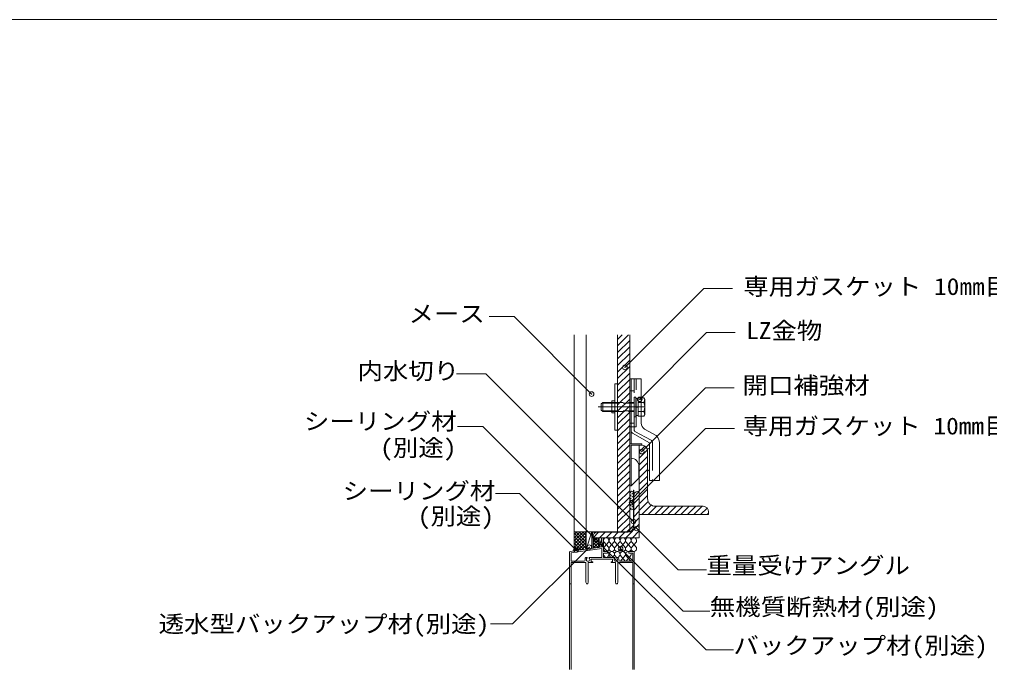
# Model space of a CAD drawing. Units: millimetres, scale not verified. Extents: x -1966 to 1994, y -1415 to 1393.
# Drawn here: x 76 to 1125, y 689 to 1393 of the extents above; entities that cross this region are included whole.
import ezdxf
from ezdxf.enums import TextEntityAlignment as Align

# ---------------------------------------------------------------- set-up
doc = ezdxf.new("R2010")
doc.units = ezdxf.units.MM
doc.header["$LTSCALE"] = 10
doc.header["$PDMODE"] = 32
doc.header["$PDSIZE"] = 5
for name, pattern in [('CHAIN1', [8, 5, -1, 1, -1]), ('DASHED1', [1.8, 1.2, -0.6]), ('DASHED3', [4, 3, -1])]:
    doc.linetypes.add(name, pattern=pattern)
for name, color, linetype, lineweight in [('0-0_メ__ス', 2, 'Continuous', 18), ('0-2_金物', 2, 'Continuous', 18), ('0-3_鋼材', 7, 'Continuous', 18), ('0-4_その他部材', 4, 'Continuous', 9), ('0-5', 7, 'Continuous', 9), ('0-9_部材名__寸法', 7, 'Continuous', 9), ('A-0', 6, 'Continuous', 18)]:
    doc.layers.add(name, color=color, linetype=linetype, lineweight=lineweight)
doc.styles.add('ＭＳ ゴシック', font='')
doc.styles.get('ＭＳ ゴシック').set_extended_font_data('MS Gothic')

msp = doc.modelspace()

# ---------------------------------------------------------------- linework, layer by layer
at = {"layer": '0-0_メ__ス'}
for p, q in [((675.46, 1051.03), (675.46, 837.94)), ((688.46, 1051.03), (688.46, 837.94)), ((722.46, 1051.03), (722.46, 837.94)), ((735.46, 1051.03), (735.46, 837.94)), ((675.46, 837.94), (735.46, 837.94))]:
    msp.add_line(p, q, dxfattribs=at)
at = {"layer": '0-2_金物'}
for p, q in [((722.46, 998.04), (719.27, 998.04)), ((719.27, 948.04), (719.27, 998.04)), ((722.46, 948.04), (722.46, 998.04)), ((742.46, 1003.54), (735.46, 1003.54)), ((735.46, 887.54), (735.46, 1003.54)), ((748.07, 1003.54), (737.06, 1003.54)), ((737.06, 947.15), (737.06, 1003.54)), ((748.07, 955.71), (748.07, 1003.54)), ((704.77, 976.54), (706.27, 978.04)), ((716.26, 977.34), (705.57, 977.34)), ((706.27, 978.04), (716.26, 978.04)), ((706.27, 978.04), (706.27, 968.05)), ((719.27, 979.54), (716.26, 979.54)), ((750.86, 982.86), (748.07, 982.86)), ((750.94, 977.95), (748.07, 977.95)), ((751.77, 981.29), (750.86, 982.86)), ((750.94, 977.95), (751.77, 981.29)), ((751.77, 981.29), (751.77, 964.8)), ((716.26, 968.75), (705.57, 968.75)), ((706.27, 968.05), (716.26, 968.05)), ((750.94, 968.14), (748.07, 968.14)), ((750.86, 963.23), (748.07, 963.23)), ((722.46, 948.04), (719.27, 948.04)), ((737.06, 933.14), (737.06, 951.54)), ((738.4, 944.65), (756.87, 934.34)), ((751.63, 949.06), (764.19, 942.04)), ((756.87, 893.54), (756.87, 934.34)), ((748.46, 933.14), (735.46, 933.14)), ((748.46, 931.54), (737.06, 931.54)), ((737.06, 887.54), (737.06, 931.54)), ((748.46, 931.54), (748.46, 933.14)), ((754.87, 926.54), (754.87, 905.54)), ((767.87, 932.2), (767.87, 893.54)), ((745.46, 909.14), (745.46, 895.94)), ((737.06, 887.54), (745.46, 895.94)), ((767.87, 893.54), (756.87, 893.54)), ((737.06, 887.54), (735.46, 887.54))]:
    msp.add_line(p, q, dxfattribs=at)
at = {"layer": '0-2_金物', "linetype": 'DASHED3'}
for p, q in [((740.26, 948.33), (740.26, 1003.54)), ((742.46, 951.54), (742.46, 1003.54)), ((737.06, 990.54), (735.46, 990.54)), ((740.26, 990.54), (737.06, 990.54)), ((740.26, 983.54), (740.26, 962.55)), ((742.27, 983.54), (740.26, 983.54)), ((742.27, 983.54), (742.27, 962.55)), ((744.76, 982.24), (742.27, 982.24)), ((748.07, 982.86), (744.76, 982.86)), ((744.76, 982.86), (744.76, 963.23)), ((744.76, 982.24), (744.76, 963.85)), ((748.07, 977.95), (744.76, 977.95)), ((744.76, 973.24), (742.27, 973.24)), ((744.76, 972.84), (742.27, 972.84)), ((748.07, 968.14), (744.76, 968.14)), ((737.06, 955.54), (735.46, 955.54)), ((740.26, 955.54), (737.06, 955.54)), ((742.27, 962.55), (740.26, 962.55)), ((744.76, 963.85), (742.27, 963.85)), ((748.07, 963.23), (744.76, 963.23)), ((742.46, 951.54), (735.46, 951.54)), ((758.73, 936.95), (741.16, 946.66)), ((760.07, 934.45), (760.07, 893.54))]:
    msp.add_line(p, q, dxfattribs=at)
at = {"layer": '0-2_金物', "linetype": 'DASHED1'}
for p, q in [((716.26, 978.04), (740.26, 978.04)), ((740.26, 977.34), (716.26, 977.34)), ((740.26, 968.75), (716.26, 968.75)), ((716.26, 968.05), (740.26, 968.05))]:
    msp.add_line(p, q, dxfattribs=at)
at = {"layer": '0-2_金物', "linetype": 'CHAIN1'}
msp.add_line((701.27, 973.04), (756.52, 973.04), dxfattribs=at)
at = {"layer": '0-2_金物', "linetype": 'DASHED3'}
msp.add_lwpolyline([(737.06, 951.54), (737.06, 955.54), (737.06, 1003.54)], dxfattribs=at)
at = {"layer": '0-2_金物'}
for points in [[(704.77, 976.54), (704.77, 969.55), (706.27, 968.05)], [(719.27, 966.54), (716.26, 966.54), (716.26, 979.54)], [(750.94, 968.14), (751.77, 964.8), (750.86, 963.23)]]:
    msp.add_lwpolyline(points, dxfattribs=at)
for centre, radius, start, end in [((736.77, 973.04), 15, 340.90288, 19.09647), ((756.06, 955.71), 8, 180, 236.30992), ((740.06, 947.15), 3, 180, 236.30992), ((752.87, 932.2), 15, 0, 41.00077), ((756.87, 926.54), 2, 90, 180), ((737.06, 909.14), 8.4, 0, 90), ((756.87, 905.54), 2, 180, 270)]:
    msp.add_arc(centre, radius, start, end, dxfattribs=at)
at = {"layer": '0-2_金物', "linetype": 'DASHED3'}
for centre, radius, start, end in [((742.27, 948.33), 2, 180, 236.30992), ((757.06, 934.45), 3, 0, 56.31058), ((757.07, 934.72), 3, 0, 2.08841)]:
    msp.add_arc(centre, radius, start, end, dxfattribs=at)
at = {"layer": '0-3_鋼材', "color": 3}
for p, q in [((745.87, 856.54), (745.87, 931.54)), ((748.87, 931.54), (745.87, 931.54)), ((754.87, 874.04), (754.87, 925.54)), ((744.37, 881.54), (745.87, 881.54)), ((745.87, 881.54), (745.87, 831.54)), ((739.87, 877.04), (739.87, 844.04)), ((763.37, 865.54), (814.87, 865.54)), ((745.87, 856.54), (820.87, 856.54)), ((820.87, 859.54), (820.87, 856.54)), ((695.87, 833.04), (695.87, 831.54)), ((695.87, 831.54), (745.87, 831.54)), ((733.37, 837.54), (700.37, 837.54))]:
    msp.add_line(p, q, dxfattribs=at)
at = {"layer": '0-3_鋼材', "lineweight": 9}
for p, q in [((745.87, 924.68), (751.9, 930.72)), ((745.87, 917.61), (754.78, 926.53)), ((745.87, 910.54), (754.87, 919.54)), ((745.87, 903.47), (754.87, 912.47)), ((745.87, 896.4), (754.87, 905.4)), ((745.87, 889.33), (754.87, 898.33)), ((739.87, 875.48), (745.87, 881.48)), ((745.87, 882.26), (754.87, 891.26)), ((745.87, 875.18), (754.87, 884.18)), ((739.87, 868.4), (745.87, 874.41)), ((745.87, 868.11), (754.87, 877.11)), ((739.87, 861.33), (745.87, 867.33)), ((745.87, 861.04), (755.54, 870.72)), ((748.44, 856.54), (758.78, 866.89)), ((755.51, 856.54), (764.51, 865.54)), ((762.58, 856.54), (771.58, 865.54)), ((769.65, 856.54), (778.65, 865.54)), ((776.72, 856.54), (785.72, 865.54)), ((783.79, 856.54), (792.79, 865.54)), ((790.86, 856.54), (799.86, 865.54)), ((797.94, 856.54), (806.94, 865.54)), ((805.01, 856.54), (814.01, 865.54)), ((812.08, 856.54), (819.21, 863.68)), ((739.87, 854.26), (745.87, 860.26)), ((739.87, 847.19), (745.87, 853.19)), ((819.15, 856.54), (820.87, 858.26)), ((731.29, 831.54), (745.87, 846.12)), ((695.93, 831.54), (701.93, 837.54)), ((703, 831.54), (709, 837.54)), ((710.08, 831.54), (716.08, 837.54)), ((717.15, 831.54), (723.15, 837.54)), ((724.22, 831.54), (730.22, 837.54)), ((738.36, 831.54), (745.87, 839.05)), ((745.43, 831.54), (745.87, 831.98))]:
    msp.add_line(p, q, dxfattribs=at)
at = {"layer": '0-3_鋼材', "color": 3}
for centre, radius, start, end in [((748.87, 925.54), 6, 0, 90), ((744.37, 877.04), 4.5, 90, 180), ((763.37, 874.04), 8.5, 180, 270), ((814.87, 859.54), 6, 0, 90), ((733.37, 844.04), 6.5, 270, 0), ((700.37, 833.04), 4.5, 90, 180)]:
    msp.add_arc(centre, radius, start, end, dxfattribs=at)
at = {"layer": '0-4_その他部材', "color": 7}
for p, q in [((722.46, 1046.23), (727.27, 1051.03)), ((722.46, 1039.16), (734.34, 1051.03)), ((722.46, 1032.08), (735.46, 1045.08)), ((722.46, 1025.01), (735.46, 1038.01)), ((722.46, 1017.94), (735.46, 1030.94)), ((722.46, 1010.87), (735.46, 1023.87)), ((722.46, 1003.8), (735.46, 1016.8)), ((722.46, 996.73), (735.46, 1009.73)), ((722.46, 989.66), (735.46, 1002.66)), ((722.46, 982.59), (735.46, 995.59)), ((722.46, 975.52), (735.46, 988.52)), ((722.46, 968.45), (735.46, 981.45)), ((722.46, 961.37), (735.46, 974.37)), ((722.46, 954.3), (735.46, 967.3)), ((722.46, 947.23), (735.46, 960.23)), ((722.46, 940.16), (735.46, 953.16)), ((722.46, 933.09), (735.46, 946.09)), ((722.46, 926.02), (735.46, 939.02)), ((722.46, 918.95), (735.46, 931.95)), ((722.46, 911.88), (735.46, 924.88)), ((722.46, 904.81), (735.46, 917.81)), ((722.46, 897.73), (735.46, 910.73)), ((722.46, 890.66), (735.46, 903.66)), ((722.46, 883.59), (735.46, 896.59)), ((722.46, 876.52), (735.46, 889.52)), ((722.46, 869.45), (735.46, 882.45)), ((739.47, 882.94), (739.87, 882.94)), ((739.47, 844.94), (739.47, 882.94)), ((739.87, 882.94), (739.87, 844.78)), ((722.46, 862.38), (735.46, 875.38)), ((722.46, 855.31), (735.46, 868.31)), ((722.46, 848.24), (735.46, 861.24)), ((722.46, 841.17), (735.46, 854.17)), ((726.31, 837.94), (735.46, 847.09)), ((739.47, 844.94), (732.47, 837.94)), ((739.87, 844.78), (732.63, 837.54)), ((733.38, 837.94), (735.46, 840.02)), ((694.46, 837.94), (688.46, 819.12)), ((688.46, 837.94), (688.46, 819.12)), ((694.46, 837.94), (694.46, 819.97)), ((694.87, 837.94), (694.87, 831.54)), ((732.47, 837.94), (694.87, 837.94)), ((694.87, 831.54), (695.26, 831.54)), ((695.26, 837.54), (695.26, 831.54)), ((695.26, 837.54), (732.63, 837.54)), ((702.46, 831.54), (702.46, 821.12)), ((702.46, 821.12), (705.46, 831.54))]:
    msp.add_line(p, q, dxfattribs=at)
at = {"layer": '0-4_その他部材', "linetype": 'CHAIN1'}
for p, q in [((735.47, 879.83), (737.58, 881.94)), ((735.47, 876.3), (736.97, 877.8)), ((735.47, 872.76), (736.97, 874.26)), ((737.97, 878.8), (739.44, 880.27)), ((737.97, 875.26), (739.47, 876.76)), ((737.97, 871.72), (739.47, 873.22)), ((735.47, 869.22), (736.97, 870.72)), ((735.47, 865.69), (736.97, 867.19)), ((735.86, 862.55), (736.97, 863.65)), ((737.97, 868.19), (739.47, 869.69)), ((737.97, 864.65), (739.47, 866.15))]:
    msp.add_line(p, q, dxfattribs=at)
at = {"layer": '0-4_その他部材'}
for p, q in [((735.47, 863.78), (735.47, 879.94)), ((735.47, 863.78), (735.47, 879.94)), ((739.47, 879.94), (739.47, 863.78)), ((675.46, 835.08), (678.33, 837.94)), ((675.46, 831.55), (681.86, 837.94)), ((675.46, 828.01), (685.4, 837.94)), ((675.46, 837.94), (675.46, 817.26)), ((675.46, 837.94), (685.46, 837.94)), ((675.46, 824.48), (688.46, 837.48)), ((675.46, 836.32), (688.46, 823.32)), ((675.46, 820.94), (688.46, 833.94)), ((675.46, 832.78), (688.46, 819.78)), ((675.46, 817.4), (688.46, 830.4)), ((675.46, 829.25), (685.96, 818.76)), ((677.37, 837.94), (688.46, 826.85)), ((680.91, 837.94), (688.46, 830.39)), ((684.45, 837.94), (688.46, 833.92)), ((685.45, 837.94), (685.46, 837.93)), ((687.98, 837.94), (688.46, 837.46)), ((695.86, 830.73), (696.68, 831.54)), ((695.86, 827.2), (700.21, 831.54)), ((695.86, 831.54), (695.86, 820.17)), ((695.86, 831.54), (702.46, 831.54)), ((695.86, 823.66), (702.46, 830.26)), ((695.86, 830.06), (702.46, 823.46)), ((697.92, 831.54), (702.46, 827)), ((701.45, 831.54), (702.46, 830.53)), ((675.46, 825.71), (682.86, 818.31)), ((675.46, 822.18), (679.77, 817.87)), ((675.46, 818.64), (676.67, 817.43)), ((679.42, 817.82), (688.46, 826.87)), ((683.54, 818.41), (688.46, 823.33)), ((687.67, 819), (688.46, 819.8)), ((695.86, 826.52), (701.42, 820.97)), ((695.86, 822.99), (698.33, 820.52)), ((702.46, 821.12), (695.86, 820.17)), ((695.92, 820.18), (702.46, 826.73)), ((700.04, 820.77), (702.46, 823.19))]:
    msp.add_line(p, q, dxfattribs=at)
at = {"layer": '0-4_その他部材', "color": 7, "lineweight": 18}
for p, q in [((712.77, 827.18), (707.45, 821.06)), ((712.77, 821.06), (707.45, 827.18)), ((718.76, 827.18), (713.43, 821.06)), ((718.76, 821.06), (713.43, 827.18)), ((724.74, 827.18), (719.42, 821.06)), ((724.74, 821.06), (719.42, 827.18)), ((730.73, 827.18), (725.41, 821.06)), ((730.73, 821.06), (725.41, 827.18)), ((736.72, 827.18), (731.39, 821.06)), ((736.72, 821.06), (731.39, 827.18)), ((742.7, 827.18), (737.38, 821.06)), ((742.7, 821.06), (737.38, 827.18)), ((709.22, 810.14), (707.45, 812.18)), ((712.77, 812.18), (711, 810.14)), ((715.21, 810.14), (713.43, 812.18)), ((718.76, 812.18), (716.98, 810.14)), ((721.56, 809.72), (719.42, 812.18)), ((724.74, 812.18), (722.98, 810.16)), ((730.62, 806.19), (725.41, 812.18)), ((730.73, 812.18), (725.52, 806.19)), ((736.6, 806.19), (731.39, 812.18)), ((736.72, 812.18), (731.51, 806.19))]:
    msp.add_line(p, q, dxfattribs=at)
at = {"layer": '0-4_その他部材'}
for centre, start, end in [((737.47, 879.94), 0, 180), ((737.47, 863.78), 180, 0)]:
    msp.add_arc(centre, 2, start, end, dxfattribs=at)
at = {"layer": '0-4_その他部材', "color": 7, "lineweight": 18}
for centre, start, end in [((710.11, 828.55), 332.74654, 207.25346), ((716.09, 828.55), 332.74654, 207.25346), ((722.08, 828.55), 332.74654, 207.25346), ((728.07, 828.55), 332.74654, 207.25346), ((734.05, 828.55), 332.74654, 207.25346), ((740.04, 828.55), 332.74654, 207.25346), ((710.11, 819.69), 152.74654, 27.25346), ((716.09, 819.69), 152.74654, 27.25346), ((722.08, 819.69), 152.74654, 27.25346), ((728.07, 819.69), 152.74654, 27.25346), ((734.05, 819.69), 152.74654, 27.25346), ((740.04, 819.69), 152.74654, 27.25346), ((710.11, 813.55), 153.33502, 207.25346), ((710.11, 813.55), 332.74654, 90), ((716.09, 813.55), 332.74654, 207.25346), ((722.08, 813.55), 332.74654, 207.25346), ((728.07, 813.55), 332.74654, 207.25346), ((734.05, 813.55), 77.42003, 207.25346), ((734.05, 813.55), 332.74654, 26.66498)]:
    msp.add_arc(centre, 2.99, start, end, dxfattribs=at)
at = {"layer": '0-5', "lineweight": 18}
for p, q in [((705.46, 831.04), (705.46, 821.54)), ((706.61, 831.54), (705.96, 831.54)), ((706.61, 831.54), (740.46, 831.54)), ((707.11, 831.04), (707.11, 816.54)), ((670.89, 816.61), (705.46, 821.54)), ((672.11, 815.11), (705.46, 819.88)), ((705.46, 819.88), (705.46, 810.14)), ((670.46, 816.11), (670.46, 782.04)), ((687.16, 808.57), (687.16, 807.19)), ((689.06, 810.14), (687.93, 810.14)), ((688.66, 808.49), (688.66, 807.24)), ((689.36, 809.84), (689.36, 809.58)), ((691.56, 809.84), (691.56, 809.58)), ((705.46, 810.14), (691.86, 810.14)), ((692.26, 808.49), (692.26, 807.24)), ((693.96, 808.49), (693.96, 805.34)), ((716.96, 808.49), (693.96, 808.49)), ((710.96, 816.54), (707.11, 816.54)), ((707.11, 814.89), (707.11, 810.14)), ((710.96, 814.89), (707.11, 814.89)), ((719.06, 810.14), (707.11, 810.14)), ((711.46, 816.04), (711.46, 815.39)), ((716.96, 808.49), (716.96, 805.34)), ((718.66, 808.49), (718.66, 807.24)), ((719.36, 809.84), (719.36, 809.58)), ((721.56, 809.84), (721.56, 809.58)), ((723, 810.14), (721.86, 810.14)), ((722.26, 808.49), (722.26, 807.24)), ((723.76, 808.57), (723.76, 807.19)), ((734.46, 816.04), (734.46, 815.39)), ((734.96, 816.54), (739.96, 816.54)), ((734.96, 814.89), (738.81, 814.89)), ((738.81, 814.89), (738.81, 806.19)), ((740.46, 816.04), (740.46, 782.04)), ((672.11, 804.54), (688.21, 804.54)), ((672.11, 804.54), (672.11, 782.04)), ((688.21, 804.54), (688.21, 783.61)), ((691.26, 806.24), (689.66, 806.24)), ((690.71, 804.54), (690.71, 783.61)), ((690.71, 804.54), (694.96, 804.54)), ((693.96, 805.34), (695.46, 805.34)), ((695.46, 805.34), (695.46, 805.04)), ((715.46, 805.34), (716.96, 805.34)), ((715.46, 805.34), (715.46, 805.04)), ((715.96, 804.54), (720.21, 804.54)), ((721.26, 806.24), (719.66, 806.24)), ((720.21, 804.54), (720.21, 783.61)), ((722.71, 804.54), (738.81, 804.54)), ((722.71, 804.54), (722.71, 783.61)), ((724.76, 806.19), (725.19, 806.19)), ((725.19, 806.19), (738.81, 806.19)), ((738.81, 804.54), (738.81, 782.04)), ((670.46, 782.04), (670.46, 688.77)), ((670.96, 781.54), (671.61, 781.54)), ((672.11, 782.04), (672.11, 688.77)), ((688.62, 781.92), (688.23, 783.48)), ((689.11, 781.54), (689.82, 781.54)), ((690.7, 783.48), (690.31, 781.92)), ((720.23, 783.48), (720.62, 781.92)), ((721.82, 781.54), (721.11, 781.54)), ((722.31, 781.92), (722.7, 783.48)), ((738.81, 782.04), (738.81, 688.77)), ((739.31, 781.54), (739.96, 781.54)), ((740.46, 782.04), (740.46, 688.77))]:
    msp.add_line(p, q, dxfattribs=at)
msp.add_lwpolyline([(672.11, 815.11), (672.11, 806.19), (686.16, 806.19)], dxfattribs=at)
for centre, radius, start, end in [((705.96, 831.04), 0.5, 89.99998, 180.00002), ((706.61, 831.04), 0.5, 0, 89.99998), ((670.96, 816.11), 0.5, 98.1301, 180), ((689.16, 808.57), 2, 128.29348, 180), ((689.66, 808.49), 1, 114.62432, 180), ((689.06, 809.84), 0.3, 0, 90), ((689.16, 809.58), 0.2, 294.62432, 0), ((691.86, 809.84), 0.3, 90, 180), ((691.76, 809.58), 0.2, 180, 245.37568), ((691.26, 808.49), 1, 0, 65.37568), ((710.96, 816.04), 0.5, 0, 89.99998), ((710.96, 815.39), 0.5, 270.00002, 0), ((719.66, 808.49), 1, 114.62432, 180), ((719.06, 809.84), 0.3, 0, 90), ((719.16, 809.58), 0.2, 294.62432, 0), ((721.86, 809.84), 0.3, 90, 180), ((721.76, 809.58), 0.2, 180, 245.37568), ((721.26, 808.49), 1, 0, 65.37568), ((721.76, 808.57), 2, 0, 51.70652), ((734.96, 816.04), 0.5, 89.99998, 180.00002), ((734.96, 815.39), 0.5, 180.00002, 270), ((739.96, 816.04), 0.5, 0, 89.99998), ((686.16, 807.19), 1, 270, 0), ((689.66, 807.24), 1, 180, 270), ((691.26, 807.24), 1, 270, 0), ((694.96, 805.04), 0.5, 270.00002, 0), ((715.96, 805.04), 0.5, 180.00002, 270), ((719.66, 807.24), 1, 180, 270), ((721.26, 807.24), 1, 270, 0), ((724.76, 807.19), 1, 180, 270), ((670.96, 782.04), 0.5, 180.00002, 270), ((671.61, 782.04), 0.5, 270.00002, 0), ((688.71, 783.61), 0.5, 180, 194.03624), ((689.11, 782.04), 0.5, 194.03624, 270), ((689.82, 782.04), 0.5, 270, 345.96376), ((690.21, 783.61), 0.5, 345.96376, 0), ((720.71, 783.61), 0.5, 180, 194.03624), ((721.11, 782.04), 0.5, 194.03624, 270), ((721.82, 782.04), 0.5, 270, 345.96376), ((722.21, 783.61), 0.5, 345.96376, 0), ((739.31, 782.04), 0.5, 180.00002, 270), ((739.96, 782.04), 0.5, 270.00002, 0)]:
    msp.add_arc(centre, radius, start, end, dxfattribs=at)
at = {"layer": '0-9_部材名__寸法', "lineweight": 18}
for p, q in [((730.37, 1015.91), (815.8, 1101.34)), ((815.8, 1101.34), (846.5, 1101.34)), ((583.56, 1070.81), (610.54, 1070.81)), ((694.3, 987.05), (610.54, 1070.81)), ((746.38, 981.31), (818.64, 1053.58)), ((818.64, 1053.58), (849.49, 1053.58)), ((548.35, 1008.85), (579.86, 1008.85)), ((739.63, 849.08), (579.86, 1008.85)), ((748.48, 924.72), (817.36, 993.6)), ((817.36, 993.6), (848.45, 993.6)), ((549.45, 951.95), (576.71, 951.95)), ((699.4, 829.26), (576.71, 951.95)), ((590.33, 879.29), (616.3, 879.29)), ((677.31, 818.28), (616.3, 879.29)), ((743.14, 841.53), (787.91, 796.76)), ((691.84, 821.28), (608.81, 738.25)), ((704.03, 824.34), (818.18, 710.19)), ((787.91, 796.76), (818.47, 796.76)), ((585.07, 738.25), (608.81, 738.25)), ((818.18, 710.19), (847.7, 710.19))]:
    msp.add_line(p, q, dxfattribs=at)
for points in [[(737.44, 869.48), (817.59, 949.62), (848.68, 949.62)], [(725.66, 819.73), (793.35, 752.04), (822.1, 752.04)]]:
    msp.add_lwpolyline(points, dxfattribs=at)
at = {"layer": '0-9_部材名__寸法'}
for p in [(730.37, 1015.91), (694.3, 987.05), (746.38, 981.31), (748.48, 924.72), (737.44, 869.48), (739.63, 849.08), (743.14, 841.53), (699.4, 829.26), (677.31, 818.28), (691.84, 821.28), (704.03, 824.34), (725.66, 819.73)]:
    msp.add_point(p, dxfattribs=at)
at = {"layer": 'A-0'}
msp.add_line((-1966.36, 1392.59), (1994.28, 1392.59), dxfattribs=at)

# ---------------------------------------------------------------- texts
at = {"layer": '0-9_部材名__寸法', "style": 'ＭＳ ゴシック', "width": 1.1}
for s, p in [('専用ガスケット 10㎜目地用', (858.34, 1088.8)), ('メース', (496.3, 1059.36)), ('LZ金物', (861.33, 1041.04)), ('内水切り', (441.08, 997.4)), ('開口補強材', (857.51, 981.79)), ('シーリング材', (383.23, 942.9)), ('専用ガスケット 10mm目地用', (857.74, 937.81)), ('(別途)', (465.63, 914.25)), ('シーリング材', (425.05, 867.48)), ('(別途)', (506.27, 840.14)), ('重量受けアングル', (818.47, 786.76)), ('無機質断熱材(別途)', (822.1, 742.04)), ('透水型バックアップ材(別途)', (226.05, 723.55)), ('バックアップ材(別途)', (847.7, 700.19))]:
    msp.add_text(s, height=18.33, dxfattribs=at).set_placement(p, align=Align.BOTTOM_LEFT)

doc.saveas('drawing.dxf')
